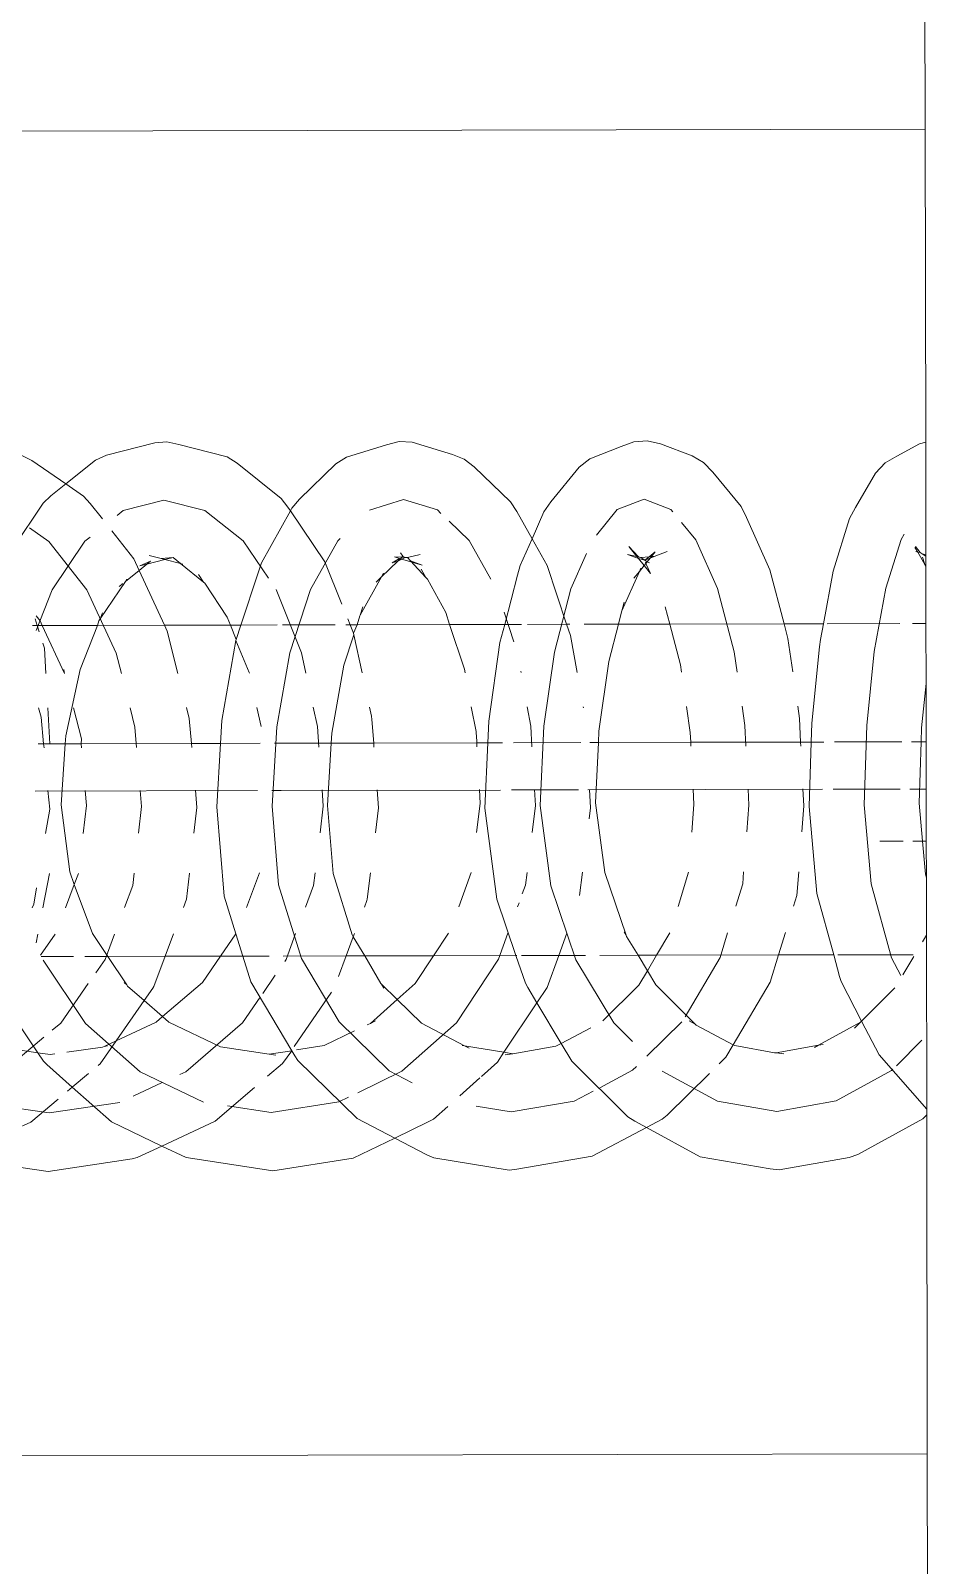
# Model space of a CAD drawing. Header units: millimetres. Extents: x 567392 to 582402, y 4512800 to 4518063.
# Drawn here: x 569167.962 to 569170.821, y 4514460.069 to 4514464.925 of the extents above; entities that cross this region are included whole.
import ezdxf

# ---------------------------------------------------------------- set-up
doc = ezdxf.new("R2010")
doc.units = ezdxf.units.MM
doc.layers.add('a_8', color=8, linetype='Continuous', lineweight=0)

# ---------------------------------------------------------------- blocks, each defined once
blk = doc.blocks.new('A$C4A613EE6')
for p, q in [((376.892, -400.314), (519.075, -400.094)), ((519.075, -400.094), (528.976, -400.079)), ((519.163, -439.788), (519.075, -400.094)), ((528.976, -400.079), (532.546, -400.073)), ((529.026, -400.275), (528.976, -400.079)), ((532.587, -400.073), (532.509, -400.187)), ((532.546, -400.073), (532.509, -400.187)), ((532.546, -400.073), (532.614, -400.073)), ((532.587, -400.073), (532.614, -400.073)), ((532.614, -400.073), (532.868, -400.073)), ((532.845, -400.106), (532.901, -400.072)), ((532.868, -400.073), (532.845, -400.106)), ((532.868, -400.073), (532.901, -400.072)), ((532.901, -400.072), (534.715, -400.07)), ((534.715, -400.07), (536.615, -400.067)), ((534.715, -400.07), (534.716, -400.491)), ((536.615, -400.067), (538.458, -400.064)), ((538.018, -400.206), (536.615, -400.067)), ((538.458, -400.064), (541.601, -400.059)), ((538.458, -400.22), (538.458, -400.064)), ((539.953, -400.062), (539.955, -400.576)), ((541.601, -400.059), (542.763, -400.057)), ((541.601, -400.059), (541.601, -400.178)), ((542.651, -400.088), (541.601, -400.178)), ((542.763, -400.057), (542.651, -400.088)), ((542.763, -400.057), (544.573, -400.054)), ((544.573, -400.054), (550.083, -400.046)), ((544.573, -400.054), (544.783, -400.18)), ((548.367, -401.554), (550.083, -400.046)), ((550.083, -400.046), (550.263, -400.046)), ((550.263, -400.046), (560.983, -400.029)), ((550.263, -400.046), (550.39, -400.172)), ((560.983, -400.029), (704.975, -399.806)), ((560.983, -400.029), (561.071, -439.937)), ((529.416, -400.988), (529.026, -400.275)), ((532.465, -400.25), (532.274, -400.406)), ((532.312, -400.418), (532.461, -400.331)), ((532.461, -400.331), (532.439, -400.394)), ((532.461, -400.331), (532.845, -400.106)), ((532.465, -400.25), (532.461, -400.331)), ((532.509, -400.187), (532.465, -400.25)), ((532.845, -400.106), (532.615, -400.179)), ((538.458, -400.22), (538.018, -400.206)), ((538.459, -400.529), (538.458, -400.22)), ((540.397, -400.28), (538.458, -400.22)), ((541.601, -400.178), (540.397, -400.28)), ((541.601, -400.178), (541.602, -400.486)), ((545.193, -400.474), (545.198, -402.858)), ((545.25, -400.458), (545.826, -400.801)), ((547.898, -400.2), (548.707, -401.005)), ((550.39, -400.172), (551.516, -402.228)), ((529.636, -401.364), (529.416, -400.988)), ((532.056, -400.857), (531.883, -400.757)), ((533.596, -401.34), (532.056, -400.857)), ((534.717, -400.897), (534.722, -403.201)), ((538.464, -402.961), (538.459, -400.837)), ((539.955, -400.884), (539.96, -403.008)), ((541.602, -400.794), (541.604, -401.531)), ((545.855, -400.87), (545.29, -401.162)), ((546.238, -401.055), (547.295, -402.106)), ((529.954, -401.668), (529.636, -401.364)), ((535.603, -401.711), (533.596, -401.34)), ((545.29, -401.162), (542.955, -401.808)), ((547.295, -402.106), (548.367, -401.554)), ((548.816, -401.113), (548.859, -401.157)), ((548.859, -401.157), (549.82, -402.911)), ((531.04, -402.299), (529.954, -401.668)), ((537.942, -401.943), (535.603, -401.711)), ((540.453, -402.021), (537.942, -401.943)), ((542.955, -401.808), (540.453, -402.021)), ((531.395, -402.485), (531.04, -402.299)), ((531.395, -402.485), (533.056, -403.006)), ((546.044, -402.752), (547.295, -402.106)), ((547.295, -402.106), (547.329, -402.141)), ((547.329, -402.141), (547.516, -402.326)), ((547.329, -402.141), (548.06, -403.475)), ((551.607, -402.497), (551.516, -402.228)), ((551.607, -402.497), (551.997, -404.712)), ((533.056, -403.006), (534.722, -403.314)), ((545.198, -402.986), (543.259, -403.528)), ((545.884, -402.801), (545.198, -402.986)), ((545.198, -402.986), (545.202, -404.734)), ((545.884, -402.801), (546.044, -402.752)), ((549.82, -402.911), (550.15, -404.787)), ((534.722, -403.314), (535.221, -403.406)), ((534.722, -403.314), (534.725, -404.562)), ((535.453, -403.44), (535.221, -403.406)), ((537.865, -403.68), (535.453, -403.44)), ((538.466, -403.698), (538.465, -403.297)), ((539.961, -403.344), (539.977, -410.773)), ((548.033, -403.326), (548.06, -403.475)), ((548.06, -403.475), (548.125, -403.594)), ((548.06, -403.475), (548.294, -404.809)), ((538.466, -403.698), (537.865, -403.68)), ((540.509, -403.762), (538.466, -403.698)), ((538.466, -404.035), (538.466, -403.698)), ((539.949, -403.961), (540.48, -403.935)), ((540.48, -403.935), (541.305, -403.999)), ((543.259, -403.528), (540.509, -403.762)), ((534.725, -404.562), (535.19, -404.439)), ((535.19, -404.439), (536.249, -404.286)), ((537.332, -404.129), (537.722, -404.072)), ((537.722, -404.072), (538.466, -404.035)), ((538.466, -404.035), (538.593, -404.029)), ((538.474, -407.512), (538.466, -404.035)), ((542.57, -404.098), (543.323, -404.157)), ((543.323, -404.157), (543.657, -404.26)), ((533.021, -405.011), (534.725, -404.562)), ((534.725, -404.562), (534.733, -408.178)), ((544.493, -404.517), (545.202, -404.734)), ((545.202, -404.734), (546.068, -405.001)), ((545.202, -404.734), (545.211, -408.594)), ((548.304, -404.862), (548.07, -406.114)), ((548.335, -404.571), (548.294, -404.809)), ((548.294, -404.809), (548.304, -404.862)), ((550.15, -404.787), (549.828, -406.663)), ((551.965, -405.002), (551.997, -404.712)), ((531.358, -405.751), (533.021, -405.011)), ((546.068, -405.001), (548.042, -406.166)), ((551.965, -405.002), (551.586, -407.212)), ((529.927, -406.813), (531.009, -405.922)), ((531.009, -405.922), (531.358, -405.751)), ((537.335, -405.888), (537.945, -405.8)), ((537.945, -405.8), (538.597, -405.767)), ((539.952, -405.7), (540.461, -405.674)), ((540.461, -405.674), (541.309, -405.741)), ((542.574, -405.839), (542.947, -405.868)), ((542.947, -405.868), (543.661, -406.088)), ((533.603, -406.667), (535.607, -406.138)), ((535.607, -406.138), (536.253, -406.045)), ((544.497, -406.345), (545.281, -406.586)), ((548.042, -406.166), (547.423, -407.339)), ((548.07, -406.114), (548.042, -406.166)), ((548.042, -406.166), (548.439, -406.4)), ((548.439, -406.4), (548.647, -406.612)), ((529.619, -407.106), (529.927, -406.813)), ((532.068, -407.35), (533.603, -406.667)), ((545.281, -406.586), (547.157, -407.693)), ((549.828, -406.663), (548.876, -408.421)), ((529.412, -407.471), (529.619, -407.106)), ((531.515, -407.805), (532.068, -407.35)), ((547.388, -407.374), (546.147, -408.617)), ((547.388, -407.374), (547.287, -407.559)), ((547.423, -407.339), (547.388, -407.374)), ((548.954, -406.923), (550.266, -408.255)), ((551.586, -407.212), (550.664, -408.915)), ((529.026, -408.47), (529.412, -407.471)), ((534.733, -408.178), (536.023, -407.837)), ((536.023, -407.837), (536.257, -407.804)), ((537.339, -407.647), (538.168, -407.527)), ((538.168, -407.527), (538.474, -407.512)), ((538.474, -407.512), (538.601, -407.506)), ((538.481, -410.435), (538.474, -407.512)), ((539.956, -407.438), (540.442, -407.414)), ((540.442, -407.414), (541.313, -407.482)), ((542.578, -407.582), (543.665, -407.916)), ((547.313, -407.792), (548.404, -408.9)), ((530.777, -408.991), (531.104, -408.143)), ((531.104, -408.143), (531.181, -408.08)), ((532.436, -408.264), (532.591, -408.668)), ((534.185, -408.322), (534.733, -408.178)), ((534.733, -408.178), (534.736, -409.799)), ((544.501, -408.175), (545.211, -408.594)), ((550.402, -408.421), (550.266, -408.255)), ((528.932, -408.889), (529.026, -408.47)), ((532.452, -408.637), (532.603, -408.83)), ((532.597, -408.756), (532.452, -408.637)), ((532.591, -408.668), (532.597, -408.756)), ((532.643, -408.793), (532.591, -408.668)), ((532.597, -408.756), (532.603, -408.83)), ((532.643, -408.793), (532.597, -408.756)), ((532.603, -408.83), (532.711, -408.968)), ((532.603, -408.83), (532.622, -409.093)), ((532.711, -408.968), (532.643, -408.793)), ((532.766, -408.893), (532.643, -408.793)), ((532.766, -408.893), (532.796, -408.815)), ((532.814, -408.933), (533.132, -408.791)), ((533.132, -408.791), (532.884, -408.99)), ((545.211, -408.594), (545.702, -408.884)), ((545.211, -408.594), (545.212, -409.178)), ((546.147, -408.617), (545.702, -408.884)), ((550.402, -408.421), (550.664, -408.915)), ((528.963, -409.314), (528.932, -408.889)), ((529.118, -409.718), (528.963, -409.314)), ((531.108, -409.838), (530.777, -408.991)), ((532.59, -409.179), (532.282, -409.473)), ((532.593, -409.223), (532.282, -409.473)), ((532.527, -409.512), (532.659, -409.17)), ((532.593, -409.223), (532.527, -409.512)), ((532.611, -409.141), (532.59, -409.179)), ((532.59, -409.179), (532.593, -409.223)), ((532.659, -409.17), (532.593, -409.223)), ((532.622, -409.093), (532.611, -409.141)), ((532.711, -408.968), (532.622, -409.093)), ((532.659, -409.17), (532.711, -408.968)), ((532.884, -408.99), (532.659, -409.17)), ((532.711, -408.968), (532.766, -408.893)), ((532.814, -408.933), (532.766, -408.893)), ((532.777, -408.949), (532.814, -408.933)), ((532.884, -408.99), (532.814, -408.933)), ((533.066, -409.139), (532.884, -408.99)), ((533.066, -409.139), (532.967, -409.095)), ((533.066, -409.139), (533.282, -409.315)), ((534.314, -409.689), (533.066, -409.139)), ((545.212, -409.178), (544.617, -409.546)), ((545.702, -408.884), (545.212, -409.178)), ((545.212, -409.178), (545.215, -410.389)), ((545.702, -408.884), (546.155, -409.151)), ((546.155, -409.151), (547.283, -410.297)), ((548.73, -409.23), (548.85, -409.353)), ((550.328, -409.503), (550.464, -409.282)), ((550.664, -408.915), (550.464, -409.282)), ((550.664, -408.915), (551.572, -410.631)), ((529.505, -410.709), (529.118, -409.718)), ((534.036, -409.617), (534.314, -409.689)), ((534.314, -409.689), (534.344, -409.702)), ((534.736, -409.799), (534.344, -409.702)), ((534.736, -409.799), (534.739, -410.887)), ((535.92, -410.107), (534.736, -409.799)), ((544.579, -409.559), (542.594, -410.231)), ((544.579, -409.559), (544.475, -409.621)), ((544.617, -409.546), (544.579, -409.559)), ((547.942, -409.356), (547.352, -409.948)), ((550.328, -409.503), (548.558, -411.278)), ((548.85, -409.353), (549.402, -410.395)), ((531.917, -410.499), (531.108, -409.838)), ((538.117, -410.418), (535.92, -410.107)), ((542.594, -410.231), (540.391, -410.524)), ((547.352, -409.948), (545.356, -411.146)), ((529.763, -411.039), (529.505, -410.709)), ((538.481, -410.435), (538.117, -410.418)), ((540.391, -410.524), (538.481, -410.435)), ((538.481, -410.703), (538.481, -410.435)), ((539.964, -410.716), (540.544, -410.682)), ((540.544, -410.682), (540.893, -410.726)), ((548.001, -411.612), (547.508, -410.68)), ((549.508, -410.596), (549.831, -411.205)), ((551.572, -410.631), (551.975, -413.012)), ((530.868, -411.941), (529.763, -411.039)), ((533.613, -411.307), (532.502, -410.816)), ((535.097, -411.323), (536.264, -411.112)), ((537.347, -410.917), (537.385, -410.91)), ((538.486, -413.117), (538.482, -410.994)), ((539.978, -411.064), (539.982, -413.187)), ((542.585, -410.939), (543.318, -411.031)), ((545.356, -411.146), (543.014, -411.94)), ((545.216, -410.848), (545.218, -411.692)), ((549.831, -411.205), (550.169, -413.201)), ((532.876, -412.06), (534.74, -411.441)), ((535.619, -411.829), (533.613, -411.307)), ((534.74, -411.441), (535.097, -411.323)), ((534.74, -411.343), (534.74, -411.441)), ((534.74, -411.441), (534.743, -412.683)), ((544.509, -411.433), (545.218, -411.692)), ((545.218, -411.692), (546.229, -412.06)), ((545.218, -411.692), (545.22, -412.864)), ((548.001, -411.612), (546.716, -412.384)), ((548.558, -411.278), (548.001, -411.612)), ((548.09, -411.779), (548.001, -411.612)), ((531.182, -412.161), (530.868, -411.941)), ((532.031, -412.535), (531.182, -412.161)), ((532.031, -412.535), (532.876, -412.06)), ((537.959, -412.16), (535.619, -411.829)), ((540.475, -412.278), (537.959, -412.16)), ((543.014, -411.94), (540.475, -412.278)), ((546.229, -412.06), (546.716, -412.384)), ((548.327, -413.146), (548.09, -411.779)), ((531.174, -413.017), (532.031, -412.535)), ((532.882, -412.911), (532.031, -412.535)), ((537.35, -412.688), (537.965, -412.577)), ((537.965, -412.577), (538.612, -412.538)), ((539.967, -412.457), (540.476, -412.427)), ((540.476, -412.427), (541.324, -412.534)), ((542.589, -412.693), (542.997, -412.744)), ((546.095, -412.747), (546.237, -412.671)), ((546.716, -412.384), (546.237, -412.671)), ((546.716, -412.384), (548.281, -413.423)), ((530.865, -413.216), (531.174, -413.017)), ((533.19, -412.996), (532.882, -412.911)), ((534.744, -413.401), (533.19, -412.996)), ((534.356, -413.421), (535.296, -413.109)), ((534.743, -412.872), (534.744, -413.401)), ((536.219, -412.892), (536.268, -412.883)), ((542.997, -412.744), (543.267, -412.843)), ((545.221, -413.043), (543.434, -413.648)), ((543.552, -412.947), (543.677, -412.992)), ((546.095, -412.747), (545.221, -413.043)), ((545.221, -413.016), (545.221, -413.043)), ((545.221, -413.043), (545.226, -415.652)), ((548.327, -413.146), (548.281, -413.423)), ((548.327, -413.146), (548.362, -413.39)), ((550.169, -413.201), (549.988, -414.3)), ((552.011, -413.256), (551.975, -413.012)), ((529.761, -414.364), (530.865, -413.216)), ((535.319, -413.551), (534.744, -413.401)), ((534.744, -413.401), (534.748, -415.143)), ((537.802, -413.902), (535.319, -413.551)), ((538.488, -413.934), (538.487, -413.469)), ((539.983, -413.538), (539.999, -420.471)), ((543.434, -413.648), (540.559, -414.031)), ((544.513, -413.297), (545.339, -413.598)), ((545.339, -413.598), (547.346, -414.93)), ((548.281, -413.423), (548.076, -414.67)), ((548.281, -413.423), (548.591, -413.628)), ((548.591, -413.628), (549.047, -414.139)), ((552.011, -413.256), (551.617, -415.646)), ((532.086, -414.528), (533.309, -413.841)), ((538.488, -413.934), (537.802, -413.902)), ((540.559, -414.031), (538.488, -413.934)), ((538.489, -414.287), (538.488, -413.934)), ((539.971, -414.198), (540.408, -414.172)), ((540.408, -414.172), (541.328, -414.288)), ((529.51, -414.679), (529.761, -414.364)), ((531.476, -415.163), (532.086, -414.528)), ((536.159, -414.675), (536.272, -414.654)), ((537.354, -414.459), (538.132, -414.308)), ((538.217, -414.303), (538.132, -414.308)), ((538.244, -414.298), (538.217, -414.303)), ((538.244, -414.298), (538.489, -414.287)), ((538.489, -414.287), (538.616, -414.279)), ((538.496, -417.546), (538.489, -414.287)), ((542.593, -414.459), (543.681, -414.856)), ((548.15, -414.529), (548.076, -414.67)), ((549.089, -414.186), (549.659, -414.825)), ((528.98, -416.328), (529.369, -415.052)), ((529.369, -415.052), (529.51, -414.679)), ((534.37, -415.268), (534.748, -415.143)), ((534.748, -415.143), (536.159, -414.675)), ((534.748, -415.143), (534.755, -418.073)), ((547.346, -414.93), (548.884, -416.653)), ((548.076, -414.67), (547.359, -416.037)), ((548.076, -414.67), (548.063, -414.75)), ((530.794, -416.607), (531.121, -415.532)), ((531.121, -415.532), (531.229, -415.419)), ((533.307, -415.84), (534.37, -415.268)), ((544.517, -415.181), (545.226, -415.652)), ((549.995, -415.201), (550.401, -415.655)), ((532.527, -416.079), (532.63, -416.478)), ((532.874, -416.011), (532.664, -416.701)), ((532.732, -416.384), (533.254, -415.895)), ((532.874, -416.011), (532.732, -416.384)), ((533.254, -415.895), (532.999, -416.039)), ((533.307, -415.84), (533.254, -415.895)), ((545.226, -415.652), (546.101, -416.232)), ((545.226, -415.652), (545.231, -417.83)), ((547.359, -416.037), (546.611, -416.803)), ((550.484, -415.821), (550.401, -415.655)), ((550.484, -415.821), (550.998, -416.882)), ((551.53, -415.867), (550.998, -416.882)), ((551.53, -415.867), (551.617, -415.646)), ((528.958, -416.737), (528.98, -416.328)), ((531.126, -417.682), (530.794, -416.607)), ((532.587, -416.622), (532.626, -416.549)), ((532.626, -416.549), (532.62, -416.656)), ((532.63, -416.478), (532.626, -416.549)), ((532.626, -416.549), (532.746, -416.787)), ((532.732, -416.384), (532.63, -416.478)), ((546.101, -416.232), (546.611, -416.803)), ((549.245, -416.332), (548.867, -417.053)), ((529.06, -417.136), (528.958, -416.737)), ((532.481, -416.699), (532.587, -416.622)), ((532.587, -416.622), (532.62, -416.656)), ((532.62, -416.656), (532.607, -416.887)), ((532.607, -416.887), (532.655, -416.73)), ((532.62, -416.656), (532.664, -416.701)), ((532.655, -416.73), (532.664, -416.701)), ((532.655, -416.73), (532.8, -416.962)), ((532.746, -416.787), (532.664, -416.701)), ((532.746, -416.787), (532.8, -416.962)), ((533.243, -417.299), (532.746, -416.787)), ((546.611, -416.803), (546.129, -417.296)), ((546.611, -416.803), (547.367, -417.651)), ((548.867, -417.053), (547.321, -418.636)), ((548.884, -416.653), (549.562, -418.053)), ((550.998, -416.882), (550.376, -418.07)), ((550.998, -416.882), (551.632, -418.192)), ((529.451, -418.402), (529.06, -417.136)), ((533.243, -417.299), (533.125, -417.234)), ((533.243, -417.299), (533.406, -417.468)), ((534.454, -417.975), (533.243, -417.299)), ((537.757, -417.6), (538.496, -417.546)), ((538.496, -417.546), (538.623, -417.537)), ((538.499, -418.893), (538.496, -417.546)), ((539.978, -417.438), (540.543, -417.397)), ((540.543, -417.397), (541.335, -417.493)), ((546.102, -417.323), (545.231, -417.83)), ((546.129, -417.296), (546.102, -417.323)), ((546.248, -417.225), (546.129, -417.296)), ((547.285, -417.485), (547.367, -417.651)), ((534.191, -417.888), (534.454, -417.975)), ((534.454, -417.975), (534.477, -417.988)), ((534.755, -418.073), (534.477, -417.988)), ((535.069, -418.177), (536.279, -417.913)), ((537.361, -417.677), (537.651, -417.614)), ((537.651, -417.614), (537.757, -417.6)), ((542.6, -417.647), (543.436, -417.749)), ((543.479, -417.763), (543.436, -417.749)), ((543.479, -417.763), (543.687, -417.841)), ((545.231, -417.83), (544.625, -418.191)), ((545.231, -417.83), (545.233, -418.417)), ((547.367, -417.651), (547.414, -417.753)), ((529.665, -418.742), (529.451, -418.402)), ((534.568, -418.369), (534.755, -418.294)), ((534.755, -418.073), (534.755, -418.294)), ((535.021, -418.187), (534.755, -418.073)), ((534.755, -418.294), (535.021, -418.187)), ((534.755, -418.294), (534.756, -418.43)), ((535.021, -418.187), (535.069, -418.177)), ((536.036, -418.494), (535.069, -418.177)), ((538.186, -418.875), (536.036, -418.494)), ((544.568, -418.224), (542.621, -418.83)), ((544.523, -418.153), (544.625, -418.191)), ((544.625, -418.191), (544.568, -418.224)), ((544.625, -418.191), (545.233, -418.417)), ((545.233, -418.417), (545.886, -418.66)), ((545.233, -418.417), (545.237, -420.414)), ((547.608, -418.152), (548.072, -419.112)), ((550.376, -418.07), (548.54, -419.948)), ((549.703, -418.344), (549.852, -418.652)), ((551.632, -418.192), (552.028, -420.733)), ((530.785, -419.898), (529.665, -418.742)), ((532.095, -418.683), (532.026, -418.612)), ((533.636, -419.542), (532.095, -418.683)), ((532.765, -419.09), (534.104, -418.554)), ((534.756, -418.768), (534.76, -420.431)), ((538.499, -418.893), (538.186, -418.875)), ((538.503, -420.687), (538.499, -418.893)), ((540.468, -419.004), (538.499, -418.893)), ((542.621, -418.83), (540.468, -419.004)), ((547.321, -418.636), (545.311, -419.832)), ((546.379, -418.884), (548.095, -420.062)), ((549.852, -418.652), (550.185, -420.794)), ((531.155, -420.182), (532.765, -419.09)), ((537.365, -419.459), (537.978, -419.325)), ((537.978, -419.325), (538.627, -419.278)), ((539.982, -419.179), (540.491, -419.142)), ((540.491, -419.142), (541.339, -419.245)), ((542.604, -419.399), (543.004, -419.448)), ((543.004, -419.448), (543.691, -419.704)), ((548.072, -419.112), (548.209, -419.994)), ((531.065, -420.132), (530.785, -419.898)), ((535.644, -420.201), (533.636, -419.542)), ((533.637, -420.637), (535.641, -419.835)), ((535.641, -419.835), (536.283, -419.695)), ((545.311, -419.832), (542.98, -420.556)), ((548.394, -420.046), (548.54, -419.948)), ((529.646, -421.868), (530.762, -420.469)), ((530.762, -420.469), (531.037, -420.261)), ((531.037, -420.261), (531.155, -420.182)), ((531.155, -420.182), (531.065, -420.132)), ((532.795, -421.096), (531.155, -420.182)), ((537.983, -420.616), (535.644, -420.201)), ((539.999, -420.471), (539.999, -420.772)), ((544.527, -420.016), (545.344, -420.32)), ((545.344, -420.32), (545.405, -420.362)), ((548.231, -420.132), (546.053, -421.439)), ((548.394, -420.046), (548.231, -420.132)), ((548.231, -420.132), (548.343, -420.855)), ((548.231, -420.132), (548.634, -420.432)), ((548.634, -420.432), (549.039, -420.903)), ((532.101, -421.678), (533.28, -420.88)), ((534.76, -420.596), (534.763, -421.748)), ((540.494, -420.758), (537.983, -420.616)), ((542.98, -420.556), (540.494, -420.758)), ((545.238, -420.849), (545.24, -421.692)), ((545.841, -420.661), (546.42, -421.059)), ((548.343, -420.855), (548.109, -422.396)), ((548.374, -420.646), (548.343, -420.855)), ((550.185, -420.794), (549.978, -422.169)), ((551.997, -420.943), (551.614, -423.479)), ((551.997, -420.943), (552.028, -420.733)), ((533.082, -421.196), (532.795, -421.096)), ((534.763, -421.748), (533.082, -421.196)), ((537.369, -421.241), (537.972, -421.109)), ((538.507, -422.398), (538.504, -421.14)), ((540, -421.224), (540.016, -428.263)), ((542.608, -421.162), (543.696, -421.567)), ((546.053, -421.439), (545.24, -421.692)), ((546.537, -421.139), (547.353, -421.699)), ((549.394, -421.316), (550.462, -422.558)), ((529.441, -422.184), (529.646, -421.868)), ((531.137, -422.887), (532.101, -421.678)), ((535.223, -421.899), (534.763, -421.748)), ((534.763, -421.748), (534.764, -422.082)), ((534.764, -422.082), (535.223, -421.899)), ((535.252, -421.908), (535.223, -421.899)), ((535.252, -421.908), (536.262, -421.483)), ((537.78, -422.356), (535.252, -421.908)), ((536.262, -421.483), (536.287, -421.477)), ((544.532, -421.909), (543.338, -422.283)), ((545.24, -421.692), (544.532, -421.909)), ((544.532, -421.909), (545.241, -422.396)), ((545.24, -421.692), (545.241, -422.396)), ((547.353, -421.699), (548.895, -423.493)), ((529.056, -423.712), (529.441, -422.184)), ((533.44, -422.887), (534.509, -422.184)), ((534.509, -422.184), (534.764, -422.082)), ((534.764, -422.082), (534.768, -424.166)), ((538.507, -422.398), (537.78, -422.356)), ((540.52, -422.511), (538.507, -422.398)), ((538.509, -423.315), (538.507, -422.398)), ((543.338, -422.283), (540.52, -422.511)), ((545.241, -422.396), (546.073, -422.967)), ((545.241, -422.396), (545.245, -424.145)), ((548.109, -422.396), (547.326, -424.031)), ((530.81, -424.182), (531.137, -422.887)), ((533.44, -422.887), (533.403, -422.934)), ((550.462, -422.558), (551.247, -424.245)), ((532.817, -423.656), (533.403, -422.934)), ((533.403, -422.934), (533.165, -423.095)), ((537.374, -423.468), (537.719, -423.381)), ((537.719, -423.381), (538.509, -423.315)), ((538.509, -423.315), (538.636, -423.304)), ((538.517, -426.8), (538.509, -423.315)), ((539.991, -423.19), (540.536, -423.145)), ((540.536, -423.145), (541.347, -423.236)), ((542.613, -423.378), (543.44, -423.471)), ((546.073, -422.967), (547.154, -424.225)), ((549.862, -422.937), (548.903, -424.939)), ((528.963, -424.088), (529.056, -423.712)), ((532.817, -423.656), (532.624, -423.893)), ((532.691, -424.154), (532.817, -423.656)), ((532.833, -423.589), (532.817, -423.656)), ((534.956, -424.079), (536.292, -423.741)), ((543.44, -423.471), (543.7, -423.568)), ((544.536, -423.88), (545.245, -424.145)), ((548.895, -423.493), (548.985, -423.685)), ((551.614, -423.479), (551.247, -424.245)), ((528.997, -424.471), (528.963, -424.088)), ((531.143, -425.476), (530.81, -424.182)), ((532.658, -424.276), (532.565, -424.652)), ((532.624, -423.893), (532.658, -424.276)), ((532.691, -424.154), (532.624, -423.893)), ((532.658, -424.276), (532.691, -424.154)), ((532.837, -424.721), (532.691, -424.154)), ((533.035, -424.968), (534.768, -424.166)), ((534.768, -424.166), (534.956, -424.079)), ((534.768, -424.166), (534.773, -426.281)), ((545.245, -424.145), (546.2, -424.501)), ((545.245, -424.145), (545.249, -425.961)), ((547.154, -424.225), (546.64, -424.805)), ((547.326, -424.031), (547.154, -424.225)), ((547.154, -424.225), (547.329, -424.428)), ((549.241, -424.237), (549.672, -425.162)), ((551.247, -424.245), (550.479, -425.847)), ((551.247, -424.245), (551.613, -425.031)), ((529.391, -426.006), (528.997, -424.471)), ((532.743, -424.604), (532.895, -424.947)), ((532.837, -424.721), (532.743, -424.604)), ((533.035, -424.968), (532.837, -424.721)), ((532.895, -424.947), (532.837, -424.721)), ((546.64, -424.805), (546.185, -425.335)), ((546.251, -424.534), (546.2, -424.501)), ((546.251, -424.534), (546.64, -424.805)), ((546.64, -424.805), (547.92, -425.699)), ((547.329, -424.428), (547.92, -425.699)), ((531.781, -425.835), (532.669, -425.138)), ((532.669, -425.138), (533.035, -424.968)), ((533.386, -425.405), (533.035, -424.968)), ((537.378, -425.256), (537.991, -425.101)), ((537.991, -425.101), (538.64, -425.047)), ((539.995, -424.933), (540.503, -424.89)), ((540.503, -424.89), (541.351, -424.986)), ((542.616, -425.128), (543.007, -425.172)), ((543.007, -425.172), (543.704, -425.432)), ((546.185, -425.335), (546.15, -425.358)), ((548.903, -424.939), (547.372, -426.667)), ((551.651, -425.185), (551.613, -425.031)), ((551.651, -425.185), (552.049, -427.848)), ((531.296, -425.667), (531.143, -425.476)), ((533.386, -425.405), (533.313, -425.356)), ((534.569, -426.201), (533.386, -425.405)), ((533.449, -425.5), (533.48, -425.521)), ((533.547, -425.605), (533.48, -425.521)), ((533.65, -426.62), (535.654, -425.691)), ((535.654, -425.691), (536.296, -425.529)), ((544.54, -425.744), (545.345, -426.045)), ((546.15, -425.358), (545.249, -425.961)), ((546.15, -425.358), (546.075, -425.443)), ((547.92, -425.699), (548.097, -426.079)), ((547.92, -425.699), (548.647, -426.206)), ((549.866, -425.58), (550.201, -427.819)), ((529.543, -426.348), (529.391, -426.006)), ((530.917, -426.513), (531.404, -426.131)), ((534.376, -426.124), (534.569, -426.201)), ((534.569, -426.201), (534.635, -426.244)), ((534.773, -426.281), (534.635, -426.244)), ((536.173, -426.836), (534.773, -426.281)), ((534.773, -426.281), (534.777, -428.033)), ((545.249, -425.961), (544.519, -426.449)), ((545.249, -425.961), (545.251, -426.687)), ((545.345, -426.045), (545.769, -426.34)), ((548.082, -425.974), (548.097, -426.079)), ((548.097, -426.079), (548.12, -426.128)), ((548.12, -426.128), (548.273, -427.255)), ((548.647, -426.206), (548.696, -426.264)), ((550.479, -425.847), (549.385, -427.083)), ((530.298, -427.287), (529.543, -426.348)), ((530.682, -426.728), (530.298, -427.287)), ((530.682, -426.728), (530.917, -426.513)), ((532.112, -426.682), (531.981, -426.519)), ((533.653, -427.718), (532.112, -426.682)), ((532.115, -427.824), (533.65, -426.62)), ((537.382, -427.044), (538.359, -426.797)), ((538.359, -426.797), (538.517, -426.8)), ((538.517, -426.8), (538.644, -426.79)), ((538.518, -427.304), (538.517, -426.8)), ((539.999, -426.676), (540.471, -426.636)), ((540.471, -426.636), (541.355, -426.735)), ((544.519, -426.449), (542.969, -427.02)), ((547.372, -426.667), (545.371, -428.006)), ((546.108, -426.577), (547.357, -427.449)), ((548.956, -426.574), (549.385, -427.083)), ((530.298, -427.287), (529.556, -428.364)), ((530.677, -427.758), (530.298, -427.287)), ((538.267, -427.286), (536.173, -426.836)), ((538.518, -427.304), (538.267, -427.286)), ((542.573, -427.165), (540.456, -427.439)), ((542.969, -427.02), (542.573, -427.165)), ((542.62, -426.89), (542.969, -427.02)), ((542.969, -427.02), (543.708, -427.296)), ((545.252, -427.047), (545.254, -428.071)), ((549.385, -427.083), (548.668, -427.891)), ((549.385, -427.083), (549.517, -427.24)), ((530.911, -428.008), (530.677, -427.758)), ((534.94, -428.228), (533.653, -427.718)), ((534.777, -428.033), (536.3, -427.328)), ((536.3, -427.328), (536.168, -427.35)), ((540.456, -427.439), (538.518, -427.304)), ((538.519, -427.794), (538.518, -427.304)), ((544.544, -427.629), (545.204, -428.089)), ((547.357, -427.449), (547.582, -427.717)), ((548.33, -427.634), (548.353, -427.789)), ((549.761, -427.53), (550.489, -428.395)), ((532.342, -428.97), (530.911, -428.008)), ((531.69, -428.44), (532.115, -427.824)), ((534.476, -428.222), (534.631, -428.101)), ((534.777, -428.195), (534.572, -428.26)), ((534.631, -428.101), (534.777, -428.033)), ((534.777, -428.033), (534.777, -428.195)), ((534.976, -428.132), (534.777, -428.195)), ((534.777, -428.195), (534.777, -428.342)), ((535.492, -427.968), (535.336, -428.017)), ((536.301, -427.921), (535.492, -427.968)), ((538.519, -427.794), (537.384, -427.859)), ((537.385, -428.151), (537.681, -428.068)), ((537.681, -428.068), (538.519, -427.99)), ((538.519, -427.99), (538.519, -427.794)), ((538.519, -427.99), (538.646, -427.978)), ((538.52, -428.159), (538.519, -427.99)), ((540.001, -427.853), (540.588, -427.798)), ((540.588, -427.798), (541.358, -427.927)), ((543.71, -428.012), (542.622, -427.8)), ((543.079, -428.215), (543.59, -428.3)), ((544.822, -428.23), (544.545, -428.176)), ((548.297, -428.174), (547.448, -428.742)), ((547.807, -427.984), (548.903, -429.287)), ((548.297, -428.174), (548.176, -429.009)), ((548.353, -427.789), (548.297, -428.174)), ((548.558, -427.999), (548.297, -428.174)), ((548.558, -427.999), (548.668, -427.891)), ((550.201, -427.819), (549.964, -429.452)), ((552.049, -427.848), (551.663, -430.512)), ((529.403, -428.677), (529.556, -428.364)), ((543.59, -428.3), (543.711, -428.352)), ((550.489, -428.395), (551.485, -430.588))]:
    blk.add_line(p, q)

msp = doc.modelspace()

# ---------------------------------------------------------------- block references
at = {"layer": 'a_8', "xscale": 0.09999999999999998, "yscale": 0.09999999999999998, "zscale": 0.09999999999999998, "rotation": 270}
msp.add_blockref('A$C4A613EE6', (569210.802, 4514516.5203), dxfattribs=at)

doc.saveas('drawing.dxf')
